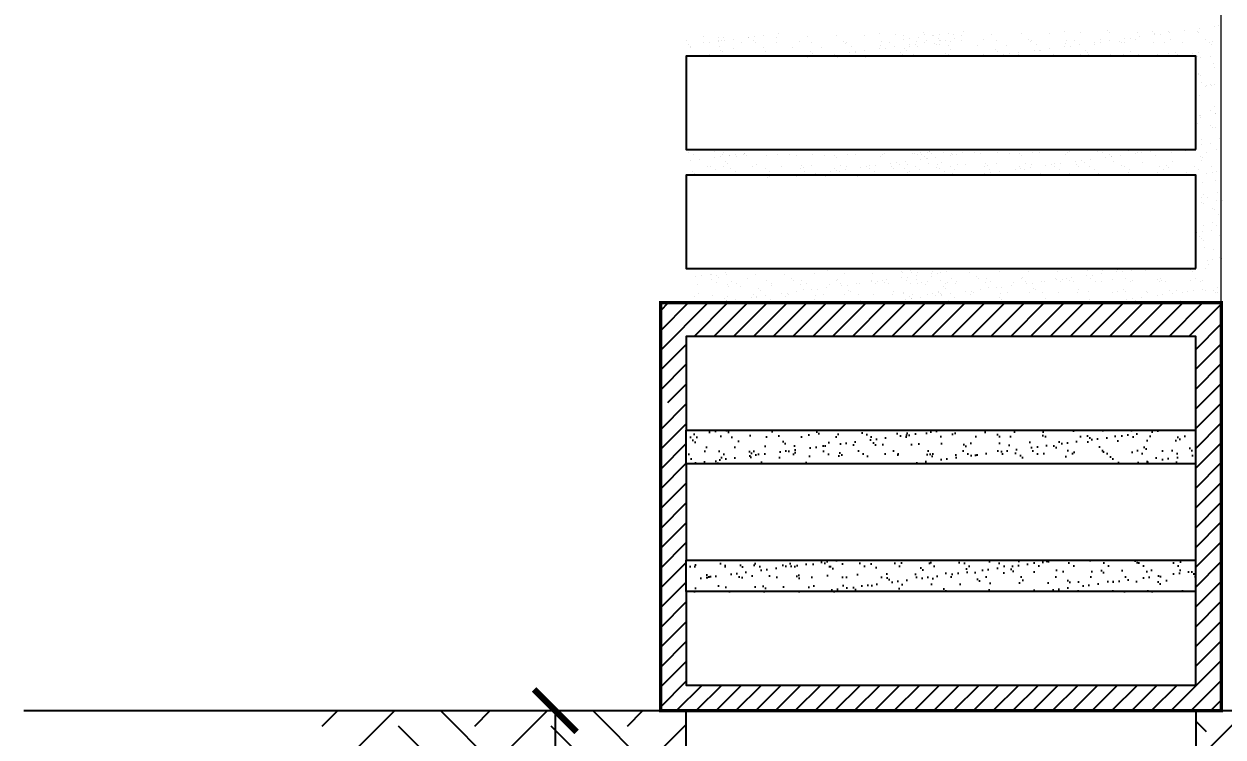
# Model space of a CAD drawing. Header units: millimetres. Extents: x 157 to 449, y 13 to 189.
# Drawn here: x 265.05 to 267.874, y 114.221 to 115.898 of the extents above; entities that cross this region are included whole.
import ezdxf

# ---------------------------------------------------------------- set-up
doc = ezdxf.new("R2010")
doc.units = ezdxf.units.MM
doc.header["$LTSCALE"] = 0.1
doc.header["$MEASUREMENT"] = 0
doc.header["$PDMODE"] = 3
doc.header["$PDSIZE"] = 0.1
doc.linetypes.add('ACAD_ISO02W100', pattern=[15, 12, -3])
doc.layers.get('DEFPOINTS').update_dxf_attribs({"color": 1})
doc.layers.add('00-COTAS', color=1, linetype='Continuous', lineweight=9)
for name, color, linetype in [('CORTE-3', 3, 'Continuous'), ('Cotas', 1, 'Continuous'), ('FUNDACION', 4, 'Continuous'), ('hach', 1, 'Continuous'), ('TRAMAS', 8, 'Continuous')]:
    doc.layers.add(name, color=color, linetype=linetype)
doc.styles.add('ARIAL', font='arial.ttf', dxfattribs={"height": 0.18})
doc.dimstyles.new('100', dxfattribs={"dimtxt": 0.2, "dimasz": 0.1, "dimexe": 0.08, "dimexo": 0, "dimgap": 0.05, "dimtad": 1, "dimzin": 1, "dimtxsty": 'ARIAL', "dimblk": 'ARCHTICK', "dimcen": 2.5, "dimadec": 0, "dimazin": 0, "dimtfac": 1, "dimtix": 1, "dimtmove": 0, "dimatfit": 3, "dimfxl": 0.08, "dimfxlon": 1, "dimarcsym": 0})

# ---------------------------------------------------------------- blocks, each defined once
blk = doc.blocks.new('_ARCHTICK')
at = {"color": 0, "linetype": 'ByBlock', "const_width": 0.15}
blk.add_lwpolyline([(-0.5, -0.5), (0.5, 0.5)], dxfattribs=at)
blk = doc.blocks.new('*D431')
at = {"layer": 'Cotas', "color": 0, "lineweight": -2, "transparency": 16777216}
for p, q in [((266.2218, 114.2825), (266.3818, 114.2825)), ((266.3018, 113.0825), (266.3018, 114.2825)), ((266.2218, 113.0825), (266.3818, 113.0825))]:
    blk.add_line(p, q, dxfattribs=at)
at = {"layer": 'DEFPOINTS', "color": 0, "transparency": 16777216}
for p in [(266.1022, 114.2825), (266.3018, 114.2825), (266.1022, 113.0825)]:
    blk.add_point(p, dxfattribs=at)
at = {"layer": 'Cotas', "color": 0, "lineweight": -2, "transparency": 16777216, "xscale": 0.1, "yscale": 0.1, "zscale": 0.1}
for p, rotation in [((266.3018, 114.2825), 90), ((266.3018, 113.0825), 270)]:
    blk.add_blockref('_ARCHTICK', p, dxfattribs=dict(at, rotation=rotation))
at = {"layer": 'Cotas', "color": 0, "transparency": 16777216, "insert": (266.1436, 113.6825), "char_height": 0.18, "attachment_point": 5, "rotation": 90, "style": 'ARIAL'}
blk.add_mtext('0,30', dxfattribs=at)

msp = doc.modelspace()

# ---------------------------------------------------------------- hatches: boundary and pattern name
h = msp.add_hatch()
h.set_pattern_fill('ANSI31,_O', color=2, scale=0.010378)
h.set_pattern_definition([(45, (-8432.584085, -6303.619903), (-0.02330012399, 0.02330012399), [])])
edge = h.paths.add_edge_path()
edge.add_line((267.4896, 115.2425), (267.6896, 115.2425))
edge.add_line((267.6896, 115.2425), (267.8696, 115.2425))
edge.add_line((267.8696, 115.2425), (267.8696, 114.2825))
edge.add_line((267.8696, 114.2825), (266.5496, 114.2825))
edge.add_line((266.5496, 114.2825), (266.5496, 114.9943))
edge.add_arc((266.5538, 115.0063), 0.0127, 250.4607, 469.5393)
edge.add_line((266.5496, 115.0183), (266.5496, 115.2425))
edge.add_line((266.5496, 115.2425), (267.4896, 115.2425))
h.paths.add_polyline_path([(266.6096, 115.1625), (266.6096, 114.9425), (266.6096, 114.8635), (266.6096, 114.6366), (266.6096, 114.5625), (266.6096, 114.3425), (267.8096, 114.3425), (267.8096, 114.5625), (267.8096, 114.6366), (267.8096, 114.8635), (267.8096, 114.9425), (267.8096, 115.1625)], flags=16)
at = {"layer": 'hach'}
h = msp.add_hatch(dxfattribs=at)
h.set_pattern_fill('AR-SAND,_O', color=256, scale=0.001038)
h.set_pattern_definition([(37.5, (-8432.584085, -6303.619903), (-0.00166057302, 0.0507931576), [0, -0.04006884324, 0, -0.04481383784, 0, -0.04283675676]), (7.5, (-8432.584085, -6303.6199), (0.04665322722, 0.07439482125), [0, -0.02161608649, 0, -0.03611468108, 0, -0.01383956757]), (327.5, (-8432.61651, -6303.619903), (0.08209218113, 0.00014915646), [0, -0.01318054054, 0, -0.04744994595, 0, -0.06194854054]), (317.5, (-8432.61651, -6303.6199), (0.07924477777, 0.0231364487), [0, -0.00659027027, 0, -0.03110607568, 0, -0.03558745946])])
h.paths.add_polyline_path([(267.8096, 114.9425), (267.8096, 114.8635), (266.6096, 114.8635), (266.6096, 114.9425)])
h.paths.add_polyline_path([(267.8096, 114.6366), (267.8096, 114.5625), (266.6096, 114.5625), (266.6096, 114.6366)])
at = {"layer": 'TRAMAS', "linetype": 'ACAD_ISO02W100'}
h = msp.add_hatch(dxfattribs=at)
h.set_pattern_fill('EARTH', color=256, scale=0.04, angle=45)
h.set_pattern_definition([(45, (20.12014, 260.01807), (0, 0.35921024), [0.254, -0.254]), (45, (20.0528, 260.08543), (0, 0.35921024), [0.254, -0.254]), (45, (19.98544, 260.15278), (0, 0.35921024), [0.254, -0.254]), (135, (19.98544, 260.19768), (-0.35921024, 0), [0.254, -0.254]), (135, (20.0528, 260.26503), (-0.35921024, 0), [0.254, -0.254]), (135, (20.12014, 260.33238), (-0.35921024, 0), [0.254, -0.254])])
h.paths.add_polyline_path([(266.458, 114.0353), (266.6284, 114.1417), (266.6283, 114.1536)], flags=16)
h.paths.add_polyline_path([(265.8628, 113.8761), (266.4523, 113.8761), (266.4523, 113.8766), (265.8285, 113.8766)], flags=16)
h.paths.add_polyline_path([(266.7888, 110.5833), (266.7888, 110.9408)], flags=16)
h.paths.add_polyline_path([(266.8455, 113.4489), (266.845, 113.4476), (266.8457, 113.4489)], flags=17)
h.paths.add_polyline_path([(266.7156, 113.0574), (266.6096, 113.0825), (266.6096, 114.2825), (265.68, 114.2825), (265.8671, 114.0859), (265.7897, 114.0989), (265.7897, 113.8704), (266.2523, 113.8704), (266.4297, 108.3357), (266.8423, 109.0349), (266.8424, 108.6853), (266.8382, 109.5249), (266.8382, 109.5435), (266.8196, 109.6852), (266.8173, 109.7502), (266.8638, 109.8106), (266.8591, 109.8919), (266.8591, 109.95), (266.8801, 109.9988), (266.8754, 110.0499), (266.8708, 110.1777), (266.8521, 110.2115), (266.8243, 110.2487), (266.8173, 110.2812), (266.8545, 110.3834), (266.8638, 110.4694), (266.8731, 110.5158), (266.8731, 110.546), (266.8638, 110.5646), (266.8568, 110.6041), (266.887, 110.6784), (266.8847, 110.7063), (266.8498, 110.8225), (266.8399, 110.8666), (266.8477, 110.8945), (266.8311, 110.9572), (266.8269, 111.0362), (266.811, 111.1198), (266.8093, 111.1431), (266.8046, 111.1965), (266.8118, 111.2861), (266.81, 111.3206), (266.8227, 111.3632), (266.8336, 111.405), (266.8399, 111.4413), (266.8454, 111.4503), (266.8753, 111.5057), (266.8772, 111.5247), (266.8744, 111.5411), (266.8654, 111.5683), (266.8654, 111.5919), (266.8609, 111.6559), (266.8645, 111.685), (266.8434, 111.7104), (266.8514, 111.7598), (266.8601, 111.7867), (266.8572, 111.7984), (266.8529, 111.8071), (266.8441, 111.8478), (266.8492, 111.8747), (266.8521, 111.8863), (266.8565, 111.9117), (266.8623, 111.9394), (266.8434, 111.9566), (266.8463, 111.9631), (266.8565, 111.9893), (266.8541, 112.0303), (266.8434, 112.0801), (266.8463, 112.0946), (266.8587, 112.1295), (266.855, 112.1477), (266.8408, 112.1825), (266.8507, 112.2087), (266.8519, 112.2415), (266.8566, 112.2579), (266.8637, 112.2837), (266.866, 112.2954), (266.8742, 112.347), (266.8613, 112.401), (266.8554, 112.442), (266.8437, 112.4631), (266.839, 112.4714), (266.8355, 112.4761), (266.8355, 112.4972), (266.8261, 112.5347), (266.8355, 112.5535), (266.8554, 112.6203), (266.8502, 112.6759), (266.8637, 112.7095), (266.8625, 112.7353), (266.859, 112.7529), (266.8449, 112.7763), (266.832, 112.7892), (266.8343, 112.8373), (266.8356, 112.8892), (266.8375, 112.91), (266.8318, 112.9668), (266.8337, 112.9971), (266.8431, 113.0463), (266.8621, 113.0671), (266.8374, 113.0489), (266.8316, 113.0489), (266.8017, 113.0489), (266.7242, 113.0403)])
h = msp.add_hatch(dxfattribs=at)
h.set_pattern_fill('EARTH', color=256, scale=0.04, angle=45)
h.set_pattern_definition([(45, (-5941.69843, -5978.153), (3e-17, 0.359210245), [0.254, -0.254]), (45, (-5941.76578, -5978.08564), (3e-17, 0.359210245), [0.254, -0.254]), (45, (-5941.83314, -5978.0183), (3e-17, 0.359210245), [0.254, -0.254]), (135, (-5941.83314, -5977.9734), (-0.359210245, 3e-17), [0.254, -0.254]), (135, (-5941.76578, -5977.90604), (-0.359210245, 3e-17), [0.254, -0.254]), (135, (-5941.69843, -5977.83869), (-0.359210245, 3e-17), [0.254, -0.254])])
h.paths.add_polyline_path([(268.0689, 111.3821), (268.0809, 111.3821), (268.0809, 111.8888), (268.0689, 111.8888)], flags=16)
h.paths.add_polyline_path([(267.8096, 114.2825), (267.8096, 113.0825), (267.6878, 113.0825), (267.6713, 113.0825), (267.6608, 113.0825), (267.6555, 113.0825), (267.6524, 113.0825), (267.6419, 113.0825), (267.6511, 113.08), (267.6606, 113.0307), (267.6625, 113.0004), (267.6568, 112.9437), (267.6587, 112.9228), (267.66, 112.871), (267.6623, 112.8229), (267.6447, 112.8053), (267.6423, 112.7982), (267.6353, 112.7865), (267.6318, 112.7689), (267.6306, 112.7431), (267.6423, 112.7138), (267.6423, 112.6915), (267.6388, 112.654), (267.6588, 112.5871), (267.6682, 112.5683), (267.6588, 112.5308), (267.6588, 112.5097), (267.6553, 112.505), (267.6506, 112.4968), (267.6388, 112.4757), (267.633, 112.4346), (267.62, 112.3807), (267.6283, 112.3291), (267.6306, 112.3173), (267.6377, 112.2915), (267.6423, 112.2751), (267.6436, 112.2424), (267.6501, 112.225), (267.6472, 112.201), (267.6392, 112.1813), (267.6356, 112.1632), (267.6517, 112.1177), (267.64, 112.0629), (267.6392, 112.0476), (267.6378, 112.0229), (267.648, 111.9968), (267.6509, 111.9902), (267.632, 111.973), (267.6378, 111.9454), (267.6421, 111.9199), (267.6451, 111.9083), (267.6501, 111.8814), (267.6414, 111.8407), (267.6371, 111.832), (267.6341, 111.8204), (267.6485, 111.7761), (267.6454, 111.7781), (267.6509, 111.7441), (267.6298, 111.7186), (267.6334, 111.6896), (267.6289, 111.6255), (267.6289, 111.6047), (267.6191, 111.5704), (267.6171, 111.5584), (267.6189, 111.5393), (267.6489, 111.484), (267.6543, 111.4749), (267.6607, 111.4386), (267.6716, 111.3969), (267.6843, 111.3542), (267.6825, 111.3197), (267.6897, 111.2301), (267.685, 111.1767), (267.6833, 111.1535), (267.6674, 111.0698), (267.6632, 110.9908), (267.6466, 110.9281), (267.6544, 110.9003), (267.6445, 110.8561), (267.6096, 110.74), (267.6073, 110.7121), (267.6375, 110.6378), (267.6305, 110.5983), (267.6212, 110.5797), (267.6212, 110.5495), (267.6305, 110.503), (267.6398, 110.4171), (267.677, 110.3149), (267.67, 110.2823), (267.6421, 110.2452), (267.6235, 110.2113), (267.6189, 110.0835), (267.6142, 110.0324), (267.6351, 109.9836), (267.6351, 109.9256), (267.6305, 109.8443), (267.677, 109.7839), (267.6747, 109.7188), (267.6561, 109.5771), (267.6561, 109.5585), (267.6519, 108.6685), (267.652, 108.6685), (268.1405, 108.7056), (268.1405, 113.9228), (269.1807, 113.9228), (268.8598, 114.2825)])

# ---------------------------------------------------------------- linework, layer by layer
at = {"color": 1}
for p, q in [((267.8096, 115.6025), (267.8096, 115.7565)), ((266.6096, 114.8635), (266.6096, 114.9425)), ((267.8096, 114.8635), (267.8096, 114.9425)), ((266.6096, 114.5625), (266.6096, 114.6366)), ((267.8096, 114.5625), (267.8096, 114.6366))]:
    msp.add_line(p, q, dxfattribs=at)
for points in [[(267.8096, 115.6025), (267.8096, 115.8225), (266.6096, 115.8225), (266.6096, 115.6025), (267.8096, 115.6025)], [(266.6096, 115.7565), (266.6096, 115.6025), (267.8096, 115.6025)], [(267.8096, 115.3225), (267.8096, 115.5425), (266.6096, 115.5425), (266.6096, 115.3225), (267.8096, 115.3225)], [(267.8096, 114.9425), (267.8096, 115.1625), (266.6096, 115.1625), (266.6096, 114.9425), (267.8096, 114.9425)], [(267.8096, 114.6366), (267.8096, 114.8635), (266.6096, 114.8635), (266.6096, 114.6366), (267.8096, 114.6366)], [(267.8096, 114.3425), (267.8096, 114.5625), (266.6096, 114.5625), (266.6096, 114.3425), (267.8096, 114.3425)]]:
    msp.add_lwpolyline(points, dxfattribs=at)
at = {"color": 2, "const_width": 0.008}
msp.add_lwpolyline([(267.8696, 115.2425), (266.5496, 115.2425), (266.5496, 114.2825), (267.8696, 114.2825)], close=True, dxfattribs=at)
at = {"const_width": 0.008}
msp.add_lwpolyline([(266.5496, 114.6425), (266.5496, 114.2825)], dxfattribs=at)
at = {"layer": '00-COTAS'}
msp.add_line((267.8691, 115.2471), (267.8691, 116.2912), dxfattribs=at)
at = {"layer": 'CORTE-3'}
msp.add_lwpolyline([(266.6096, 114.2825), (267.8096, 114.2825), (267.8096, 113.0825), (266.6096, 113.0825)], close=True, dxfattribs=at)
at = {"layer": 'FUNDACION', "color": 1}
msp.add_line((265.0504, 114.2825), (270.6562, 114.2825), dxfattribs=at)
at = {"layer": 'hach', "linetype": 'Continuous'}
for p, q in [((267.8633, 115.8938), (267.8633, 115.8938)), ((267.8683, 115.893), (267.8683, 115.893)), ((266.6505, 115.8685), (266.6505, 115.8685)), ((266.6865, 115.8665), (266.6865, 115.8665)), ((266.6982, 115.8654), (266.6982, 115.8654)), ((266.7555, 115.8674), (266.7555, 115.8674)), ((266.7564, 115.8675), (266.7564, 115.8675)), ((266.7702, 115.8693), (266.7702, 115.8693)), ((266.7916, 115.8722), (266.7916, 115.8722)), ((266.8229, 115.867), (266.8229, 115.867)), ((266.8274, 115.8769), (266.8274, 115.8769)), ((266.8941, 115.8696), (266.8941, 115.8696)), ((266.9631, 115.8705), (266.9631, 115.8705)), ((267.0306, 115.8702), (267.0306, 115.8702)), ((267.0651, 115.8753), (267.0651, 115.8753)), ((267.1018, 115.8727), (267.1018, 115.8727)), ((267.1217, 115.8711), (267.1217, 115.8711)), ((267.1344, 115.8646), (267.1344, 115.8646)), ((267.1558, 115.8674), (267.1558, 115.8674)), ((267.1673, 115.8774), (267.1673, 115.8774)), ((267.1708, 115.8736), (267.1708, 115.8736)), ((267.1907, 115.872), (267.1907, 115.872)), ((267.1916, 115.8722), (267.1916, 115.8722)), ((267.2037, 115.8645), (267.2037, 115.8645)), ((267.2053, 115.874), (267.2053, 115.874)), ((267.2268, 115.8768), (267.2268, 115.8768)), ((267.2382, 115.8733), (267.2382, 115.8733)), ((267.2581, 115.8717), (267.2581, 115.8717)), ((267.2626, 115.8815), (267.2626, 115.8815)), ((267.3293, 115.8742), (267.3293, 115.8742)), ((267.3983, 115.8751), (267.3983, 115.8751)), ((267.4657, 115.8748), (267.4657, 115.8748)), ((267.5003, 115.8799), (267.5003, 115.8799)), ((267.5369, 115.8774), (267.5369, 115.8774)), ((267.6025, 115.8821), (267.6025, 115.8821)), ((267.6059, 115.8782), (267.6059, 115.8782)), ((267.6554, 115.865), (267.6554, 115.865)), ((267.6734, 115.8779), (267.6734, 115.8779)), ((267.6768, 115.8678), (267.6768, 115.8678)), ((267.7079, 115.8812), (267.7079, 115.8812)), ((267.7126, 115.8725), (267.7126, 115.8725)), ((267.7128, 115.8767), (267.7128, 115.8767)), ((267.7263, 115.8743), (267.7263, 115.8743)), ((267.7446, 115.8805), (267.7446, 115.8805)), ((267.7478, 115.8771), (267.7478, 115.8771)), ((267.7836, 115.8818), (267.7836, 115.8818)), ((267.8136, 115.8814), (267.8136, 115.8814)), ((267.815, 115.8788), (267.815, 115.8788)), ((267.8187, 115.8865), (267.8187, 115.8865)), ((267.8545, 115.8912), (267.8545, 115.8912)), ((266.6114, 115.8596), (266.6114, 115.8596)), ((266.6139, 115.8488), (266.6139, 115.8488)), ((266.6187, 115.8442), (266.6187, 115.8442)), ((266.6189, 115.8423), (266.6189, 115.8423)), ((266.6497, 115.8535), (266.6497, 115.8535)), ((266.6634, 115.8553), (266.6634, 115.8553)), ((266.6848, 115.8581), (266.6848, 115.8581)), ((266.6855, 115.8582), (266.6855, 115.8582)), ((266.6877, 115.845), (266.6877, 115.845)), ((266.6893, 115.8367), (266.6893, 115.8367)), ((266.6935, 115.8597), (266.6935, 115.8597)), ((266.6992, 115.86), (266.6992, 115.86)), ((266.72, 115.8401), (266.72, 115.8401)), ((266.7206, 115.8628), (266.7206, 115.8628)), ((266.7405, 115.8553), (266.7405, 115.8553)), ((266.7685, 115.8599), (266.7685, 115.8599)), ((266.7734, 115.8554), (266.7734, 115.8554)), ((266.7912, 115.8426), (266.7912, 115.8426)), ((266.8226, 115.8554), (266.8226, 115.8554)), ((266.8602, 115.8435), (266.8602, 115.8435)), ((266.8755, 115.8575), (266.8755, 115.8575)), ((266.9046, 115.8556), (266.9046, 115.8556)), ((266.9276, 115.8432), (266.9276, 115.8432)), ((266.981, 115.8566), (266.981, 115.8566)), ((266.9859, 115.8522), (266.9859, 115.8522)), ((266.9867, 115.8557), (266.9867, 115.8557)), ((266.9988, 115.8458), (266.9988, 115.8458)), ((267.0288, 115.8351), (267.0288, 115.8351)), ((267.0646, 115.8398), (267.0646, 115.8398)), ((267.0678, 115.8467), (267.0678, 115.8467)), ((267.0688, 115.8559), (267.0688, 115.8559)), ((267.0783, 115.8416), (267.0783, 115.8416)), ((267.0881, 115.8543), (267.0881, 115.8543)), ((267.0997, 115.8445), (267.0997, 115.8445)), ((267.1206, 115.8628), (267.1206, 115.8628)), ((267.1244, 115.8414), (267.1244, 115.8414)), ((267.1293, 115.8369), (267.1293, 115.8369)), ((267.1352, 115.8463), (267.1352, 115.8463)), ((267.1355, 115.8492), (267.1355, 115.8492)), ((267.1493, 115.851), (267.1493, 115.851)), ((267.1509, 115.856), (267.1509, 115.856)), ((267.1551, 115.8447), (267.1551, 115.8447)), ((267.1707, 115.8538), (267.1707, 115.8538)), ((267.1756, 115.8599), (267.1756, 115.8599)), ((267.1936, 115.8534), (267.1936, 115.8534)), ((267.1984, 115.8489), (267.1984, 115.8489)), ((267.2064, 115.8489), (267.2064, 115.8489)), ((267.2065, 115.8585), (267.2065, 115.8585)), ((267.2085, 115.8601), (267.2085, 115.8601)), ((267.2202, 115.8603), (267.2202, 115.8603)), ((267.2263, 115.8473), (267.2263, 115.8473)), ((267.2315, 115.839), (267.2315, 115.839)), ((267.233, 115.8562), (267.233, 115.8562)), ((267.2417, 115.8631), (267.2417, 115.8631)), ((267.2577, 115.86), (267.2577, 115.86)), ((267.2953, 115.8482), (267.2953, 115.8482)), ((267.3107, 115.8622), (267.3107, 115.8622)), ((267.3369, 115.8381), (267.3369, 115.8381)), ((267.3398, 115.8602), (267.3398, 115.8602)), ((267.3627, 115.8478), (267.3627, 115.8478)), ((267.4162, 115.8613), (267.4162, 115.8613)), ((267.421, 115.8568), (267.421, 115.8568)), ((267.4219, 115.8603), (267.4219, 115.8603)), ((267.4288, 115.8351), (267.4288, 115.8351)), ((267.4339, 115.8504), (267.4339, 115.8504)), ((267.4425, 115.8369), (267.4425, 115.8369)), ((267.444, 115.8358), (267.444, 115.8358)), ((267.4639, 115.8398), (267.4639, 115.8398)), ((267.4997, 115.8445), (267.4997, 115.8445)), ((267.5029, 115.8513), (267.5029, 115.8513)), ((267.504, 115.8605), (267.504, 115.8605)), ((267.5135, 115.8463), (267.5135, 115.8463)), ((267.5232, 115.8589), (267.5232, 115.8589)), ((267.5349, 115.8491), (267.5349, 115.8491)), ((267.5704, 115.851), (267.5704, 115.851)), ((267.5707, 115.8538), (267.5707, 115.8538)), ((267.5844, 115.8556), (267.5844, 115.8556)), ((267.5861, 115.8606), (267.5861, 115.8606)), ((267.6058, 115.8584), (267.6058, 115.8584)), ((267.6287, 115.858), (267.6287, 115.858)), ((267.6336, 115.8536), (267.6336, 115.8536)), ((267.6416, 115.8535), (267.6416, 115.8535)), ((267.6417, 115.8631), (267.6417, 115.8631)), ((267.6682, 115.8608), (267.6682, 115.8608)), ((267.7106, 115.8544), (267.7106, 115.8544)), ((267.7357, 115.8557), (267.7357, 115.8557)), ((267.7503, 115.8609), (267.7503, 115.8609)), ((267.778, 115.8541), (267.778, 115.8541)), ((267.8324, 115.8611), (267.8324, 115.8611)), ((267.8412, 115.8548), (267.8412, 115.8548)), ((267.8461, 115.8503), (267.8461, 115.8503)), ((267.8492, 115.8566), (267.8492, 115.8566)), ((266.6637, 115.8263), (266.6637, 115.8263)), ((266.6941, 115.8323), (266.6941, 115.8323)), ((266.7106, 115.8218), (266.7106, 115.8218)), ((266.7927, 115.822), (266.7927, 115.822)), ((266.7963, 115.8344), (266.7963, 115.8344)), ((266.8748, 115.8221), (266.8748, 115.8221)), ((266.8958, 115.8188), (266.8958, 115.8188)), ((266.9018, 115.8335), (266.9018, 115.8335)), ((266.9066, 115.829), (266.9066, 115.829)), ((266.9227, 115.8212), (266.9227, 115.8212)), ((266.9364, 115.823), (266.9364, 115.823)), ((266.9569, 115.8223), (266.9569, 115.8223)), ((266.9578, 115.8258), (266.9578, 115.8258)), ((266.9648, 115.8197), (266.9648, 115.8197)), ((266.9936, 115.8305), (266.9936, 115.8305)), ((267.0073, 115.8323), (267.0073, 115.8323)), ((267.0088, 115.8312), (267.0088, 115.8312)), ((267.0322, 115.8194), (267.0322, 115.8194)), ((267.039, 115.8224), (267.039, 115.8224)), ((267.1034, 115.8219), (267.1034, 115.8219)), ((267.1143, 115.8303), (267.1143, 115.8303)), ((267.1192, 115.8258), (267.1192, 115.8258)), ((267.1211, 115.8226), (267.1211, 115.8226)), ((267.1458, 115.8265), (267.1458, 115.8265)), ((267.1724, 115.8228), (267.1724, 115.8228)), ((267.2032, 115.8227), (267.2032, 115.8227)), ((267.2213, 115.8279), (267.2213, 115.8279)), ((267.2279, 115.8266), (267.2279, 115.8266)), ((267.2399, 115.8225), (267.2399, 115.8225)), ((267.31, 115.8268), (267.31, 115.8268)), ((267.331, 115.8234), (267.331, 115.8234)), ((267.3418, 115.8337), (267.3418, 115.8337)), ((267.3578, 115.8258), (267.3578, 115.8258)), ((267.3715, 115.8276), (267.3715, 115.8276)), ((267.392, 115.8269), (267.392, 115.8269)), ((267.393, 115.8304), (267.393, 115.8304)), ((267.4, 115.8243), (267.4, 115.8243)), ((267.4674, 115.824), (267.4674, 115.824)), ((267.4741, 115.8271), (267.4741, 115.8271)), ((267.5386, 115.8266), (267.5386, 115.8266)), ((267.5495, 115.8349), (267.5495, 115.8349)), ((267.5543, 115.8304), (267.5543, 115.8304)), ((267.5562, 115.8272), (267.5562, 115.8272)), ((267.6076, 115.8274), (267.6076, 115.8274)), ((267.6383, 115.8274), (267.6383, 115.8274)), ((267.6565, 115.8326), (267.6565, 115.8326)), ((267.675, 115.8271), (267.675, 115.8271)), ((267.7204, 115.8275), (267.7204, 115.8275)), ((267.7462, 115.8297), (267.7462, 115.8297)), ((267.762, 115.8317), (267.762, 115.8317)), ((267.7668, 115.8272), (267.7668, 115.8272)), ((267.8025, 115.8277), (267.8025, 115.8277)), ((267.8136, 115.8206), (267.8136, 115.8206)), ((267.8152, 115.8306), (267.8152, 115.8306)), ((267.8216, 115.8186), (267.8216, 115.8186)), ((267.843, 115.8214), (267.843, 115.8214)), ((267.869, 115.8293), (267.869, 115.8293)), ((267.816, 115.7821), (267.816, 115.7821)), ((267.8169, 115.7798), (267.8169, 115.7798)), ((267.8509, 115.8058), (267.8509, 115.8058)), ((267.8536, 115.7951), (267.8536, 115.7951)), ((267.8209, 115.7777), (267.8209, 115.7777)), ((267.8238, 115.7616), (267.8238, 115.7616)), ((267.8322, 115.7517), (267.8322, 115.7517)), ((267.8349, 115.7546), (267.8349, 115.7546)), ((267.8438, 115.7567), (267.8438, 115.7567)), ((267.8459, 115.7535), (267.8459, 115.7535)), ((267.8525, 115.7551), (267.8525, 115.7551)), ((267.8673, 115.7564), (267.8673, 115.7564)), ((267.8185, 115.729), (267.8185, 115.729)), ((267.8451, 115.6956), (267.8451, 115.6956)), ((267.8542, 115.7043), (267.8542, 115.7043)), ((267.8186, 115.684), (267.8186, 115.684)), ((267.8202, 115.6782), (267.8202, 115.6782)), ((267.8207, 115.682), (267.8207, 115.682)), ((267.8562, 115.6886), (267.8562, 115.6886)), ((267.8565, 115.6867), (267.8565, 115.6867)), ((267.8141, 115.6629), (267.8141, 115.6629)), ((267.8448, 115.66), (267.8448, 115.66)), ((267.8497, 115.6555), (267.8497, 115.6555)), ((267.8559, 115.6535), (267.8559, 115.6535)), ((267.8098, 115.6123), (267.8098, 115.6123)), ((267.8219, 115.6274), (267.8219, 115.6274)), ((267.8236, 115.6141), (267.8236, 115.6141)), ((267.845, 115.6169), (267.845, 115.6169)), ((267.8664, 115.6296), (267.8664, 115.6296)), ((266.6145, 115.5954), (266.6145, 115.5954)), ((266.627, 115.5902), (266.627, 115.5902)), ((266.6759, 115.5839), (266.6759, 115.5839)), ((266.6766, 115.598), (266.6766, 115.598)), ((266.6897, 115.5857), (266.6897, 115.5857)), ((266.696, 115.5911), (266.696, 115.5911)), ((266.6966, 115.5956), (266.6966, 115.5956)), ((266.7111, 115.5885), (266.7111, 115.5885)), ((266.7118, 115.5886), (266.7118, 115.5886)), ((266.7255, 115.5904), (266.7255, 115.5904)), ((266.7283, 115.5861), (266.7283, 115.5861)), ((266.7435, 115.5911), (266.7435, 115.5911)), ((266.7469, 115.5933), (266.7469, 115.5933)), ((266.7469, 115.5924), (266.7469, 115.5924)), ((266.7518, 115.588), (266.7518, 115.588)), ((266.7995, 115.5887), (266.7995, 115.5887)), ((266.8256, 115.5912), (266.8256, 115.5912)), ((266.8539, 115.5901), (266.8539, 115.5901)), ((266.8685, 115.5896), (266.8685, 115.5896)), ((266.9077, 115.5914), (266.9077, 115.5914)), ((266.9359, 115.5892), (266.9359, 115.5892)), ((266.9594, 115.5892), (266.9594, 115.5892)), ((266.9643, 115.5847), (266.9643, 115.5847)), ((266.9898, 115.5915), (266.9898, 115.5915)), ((267.0071, 115.5918), (267.0071, 115.5918)), ((267.0665, 115.5869), (267.0665, 115.5869)), ((267.0719, 115.5917), (267.0719, 115.5917)), ((267.0761, 115.5927), (267.0761, 115.5927)), ((267.1435, 115.5924), (267.1435, 115.5924)), ((267.1469, 115.5933), (267.1469, 115.5933)), ((267.154, 115.5918), (267.154, 115.5918)), ((267.1606, 115.5951), (267.1606, 115.5951)), ((267.1634, 115.5907), (267.1634, 115.5907)), ((267.1719, 115.586), (267.1719, 115.586)), ((267.1755, 115.5814), (267.1755, 115.5814)), ((267.1768, 115.5815), (267.1768, 115.5815)), ((267.1787, 115.5957), (267.1787, 115.5957)), ((267.1821, 115.5979), (267.1821, 115.5979)), ((267.1821, 115.5971), (267.1821, 115.5971)), ((267.1869, 115.5926), (267.1869, 115.5926)), ((267.197, 115.5843), (267.197, 115.5843)), ((267.2147, 115.5949), (267.2147, 115.5949)), ((267.2328, 115.589), (267.2328, 115.589)), ((267.2346, 115.5933), (267.2346, 115.5933)), ((267.2361, 115.592), (267.2361, 115.592)), ((267.2465, 115.5908), (267.2465, 115.5908)), ((267.2608, 115.5959), (267.2608, 115.5959)), ((267.2891, 115.5947), (267.2891, 115.5947)), ((267.3036, 115.5942), (267.3036, 115.5942)), ((267.3429, 115.596), (267.3429, 115.596)), ((267.371, 115.5939), (267.371, 115.5939)), ((267.3946, 115.5938), (267.3946, 115.5938)), ((267.3994, 115.5894), (267.3994, 115.5894)), ((267.425, 115.5962), (267.425, 115.5962)), ((267.4422, 115.5964), (267.4422, 115.5964)), ((267.5016, 115.5915), (267.5016, 115.5915)), ((267.5071, 115.5963), (267.5071, 115.5963)), ((267.5112, 115.5973), (267.5112, 115.5973)), ((267.5787, 115.597), (267.5787, 115.597)), ((267.5891, 115.5964), (267.5891, 115.5964)), ((267.597, 115.5843), (267.597, 115.5843)), ((267.6071, 115.5906), (267.6071, 115.5906)), ((267.6107, 115.5861), (267.6107, 115.5861)), ((267.612, 115.5861), (267.612, 115.5861)), ((267.6321, 115.5889), (267.6321, 115.5889)), ((267.6499, 115.5996), (267.6499, 115.5996)), ((267.6679, 115.5936), (267.6679, 115.5936)), ((267.6712, 115.5966), (267.6712, 115.5966)), ((267.6816, 115.5954), (267.6816, 115.5954)), ((267.7031, 115.5982), (267.7031, 115.5982)), ((267.7141, 115.5882), (267.7141, 115.5882)), ((267.7189, 115.6004), (267.7189, 115.6004)), ((267.7533, 115.5967), (267.7533, 115.5967)), ((267.7863, 115.6001), (267.7863, 115.6001)), ((267.8196, 115.5873), (267.8196, 115.5873)), ((267.8245, 115.5829), (267.8245, 115.5829)), ((267.8354, 115.5969), (267.8354, 115.5969)), ((267.8575, 115.6027), (267.8575, 115.6027)), ((266.6187, 115.5764), (266.6187, 115.5764)), ((266.6401, 115.5792), (266.6401, 115.5792)), ((266.6604, 115.5638), (266.6604, 115.5638)), ((266.6667, 115.5621), (266.6667, 115.5621)), ((266.6779, 115.555), (266.6779, 115.555)), ((266.6965, 115.5617), (266.6965, 115.5617)), ((266.7028, 115.5739), (266.7028, 115.5739)), ((266.7077, 115.5695), (266.7077, 115.5695)), ((266.7137, 115.5576), (266.7137, 115.5576)), ((266.7655, 115.5626), (266.7655, 115.5626)), ((266.7747, 115.567), (266.7747, 115.567)), ((266.7958, 115.5578), (266.7958, 115.5578)), ((266.8329, 115.5623), (266.8329, 115.5623)), ((266.8779, 115.5579), (266.8779, 115.5579)), ((266.8802, 115.5661), (266.8802, 115.5661)), ((266.885, 115.5616), (266.885, 115.5616)), ((266.9041, 115.5648), (266.9041, 115.5648)), ((266.96, 115.5581), (266.96, 115.5581)), ((266.9627, 115.5534), (266.9627, 115.5534)), ((266.9731, 115.5657), (266.9731, 115.5657)), ((266.9841, 115.5562), (266.9841, 115.5562)), ((266.9872, 115.5637), (266.9872, 115.5637)), ((267.0199, 115.5609), (267.0199, 115.5609)), ((267.0336, 115.5627), (267.0336, 115.5627)), ((267.0405, 115.5654), (267.0405, 115.5654)), ((267.0421, 115.5582), (267.0421, 115.5582)), ((267.055, 115.5656), (267.055, 115.5656)), ((267.0908, 115.5703), (267.0908, 115.5703)), ((267.0927, 115.5628), (267.0927, 115.5628)), ((267.0976, 115.5584), (267.0976, 115.5584)), ((267.1046, 115.5721), (267.1046, 115.5721)), ((267.1117, 115.568), (267.1117, 115.568)), ((267.1241, 115.5584), (267.1241, 115.5584)), ((267.126, 115.5749), (267.126, 115.5749)), ((267.1316, 115.5664), (267.1316, 115.5664)), ((267.1488, 115.5623), (267.1488, 115.5623)), ((267.16, 115.5552), (267.16, 115.5552)), ((267.1618, 115.5796), (267.1618, 115.5796)), ((267.1807, 115.5688), (267.1807, 115.5688)), ((267.1997, 115.5605), (267.1997, 115.5605)), ((267.2006, 115.5672), (267.2006, 115.5672)), ((267.2062, 115.5585), (267.2062, 115.5585)), ((267.2098, 115.5716), (267.2098, 115.5716)), ((267.2309, 115.5624), (267.2309, 115.5624)), ((267.242, 115.5553), (267.242, 115.5553)), ((267.2482, 115.5685), (267.2482, 115.5685)), ((267.2681, 115.5669), (267.2681, 115.5669)), ((267.313, 115.5626), (267.313, 115.5626)), ((267.3153, 115.5707), (267.3153, 115.5707)), ((267.3202, 115.5662), (267.3202, 115.5662)), ((267.3241, 115.5555), (267.3241, 115.5555)), ((267.3393, 115.5695), (267.3393, 115.5695)), ((267.3841, 115.5562), (267.3841, 115.5562)), ((267.3951, 115.5627), (267.3951, 115.5627)), ((267.3978, 115.558), (267.3978, 115.558)), ((267.4062, 115.5556), (267.4062, 115.5556)), ((267.4083, 115.5704), (267.4083, 115.5704)), ((267.4192, 115.5609), (267.4192, 115.5609)), ((267.4224, 115.5683), (267.4224, 115.5683)), ((267.455, 115.5656), (267.455, 115.5656)), ((267.4688, 115.5674), (267.4688, 115.5674)), ((267.4757, 115.57), (267.4757, 115.57)), ((267.4772, 115.5629), (267.4772, 115.5629)), ((267.4883, 115.5558), (267.4883, 115.5558)), ((267.4902, 115.5702), (267.4902, 115.5702)), ((267.526, 115.5749), (267.526, 115.5749)), ((267.5278, 115.5674), (267.5278, 115.5674)), ((267.5327, 115.563), (267.5327, 115.563)), ((267.5397, 115.5767), (267.5397, 115.5767)), ((267.5469, 115.5726), (267.5469, 115.5726)), ((267.5593, 115.563), (267.5593, 115.563)), ((267.5612, 115.5795), (267.5612, 115.5795)), ((267.5704, 115.5559), (267.5704, 115.5559)), ((267.6159, 115.5735), (267.6159, 115.5735)), ((267.6349, 115.5651), (267.6349, 115.5651)), ((267.6414, 115.5632), (267.6414, 115.5632)), ((267.6525, 115.5561), (267.6525, 115.5561)), ((267.6833, 115.5732), (267.6833, 115.5732)), ((267.7235, 115.5633), (267.7235, 115.5633)), ((267.7346, 115.5562), (267.7346, 115.5562)), ((267.7404, 115.5642), (267.7404, 115.5642)), ((267.7452, 115.5598), (267.7452, 115.5598)), ((267.7545, 115.5757), (267.7545, 115.5757)), ((267.8056, 115.5635), (267.8056, 115.5635)), ((267.8167, 115.5564), (267.8167, 115.5564)), ((267.8235, 115.5766), (267.8235, 115.5766)), ((267.8474, 115.5619), (267.8474, 115.5619)), ((266.6236, 115.5508), (266.6236, 115.5508)), ((266.6284, 115.5463), (266.6284, 115.5463)), ((266.6954, 115.5438), (266.6954, 115.5438)), ((266.7248, 115.5506), (266.7248, 115.5506)), ((266.8009, 115.5429), (266.8009, 115.5429)), ((266.8011, 115.5379), (266.8011, 115.5379)), ((266.8058, 115.5385), (266.8058, 115.5385)), ((266.8069, 115.5507), (266.8069, 115.5507)), ((266.8701, 115.5388), (266.8701, 115.5388)), ((266.878, 115.5423), (266.878, 115.5423)), ((266.889, 115.5509), (266.889, 115.5509)), ((266.8917, 115.5441), (266.8917, 115.5441)), ((266.908, 115.5406), (266.908, 115.5406)), ((266.9131, 115.5469), (266.9131, 115.5469)), ((266.9376, 115.5384), (266.9376, 115.5384)), ((266.9489, 115.5516), (266.9489, 115.5516)), ((266.9711, 115.551), (266.9711, 115.551)), ((267.0087, 115.541), (267.0087, 115.541)), ((267.0135, 115.5397), (267.0135, 115.5397)), ((267.0532, 115.5512), (267.0532, 115.5512)), ((267.0778, 115.5419), (267.0778, 115.5419)), ((267.1306, 115.5485), (267.1306, 115.5485)), ((267.1353, 115.5513), (267.1353, 115.5513)), ((267.1452, 115.5416), (267.1452, 115.5416)), ((267.2164, 115.5441), (267.2164, 115.5441)), ((267.2174, 115.5515), (267.2174, 115.5515)), ((267.2361, 115.5475), (267.2361, 115.5475)), ((267.2363, 115.5425), (267.2363, 115.5425)), ((267.2409, 115.5431), (267.2409, 115.5431)), ((267.3053, 115.5434), (267.3053, 115.5434)), ((267.3131, 115.5469), (267.3131, 115.5469)), ((267.3268, 115.5487), (267.3268, 115.5487)), ((267.3431, 115.5452), (267.3431, 115.5452)), ((267.3483, 115.5515), (267.3483, 115.5515)), ((267.3727, 115.5431), (267.3727, 115.5431)), ((267.4439, 115.5456), (267.4439, 115.5456)), ((267.4486, 115.5443), (267.4486, 115.5443)), ((267.5129, 115.5465), (267.5129, 115.5465)), ((267.5803, 115.5462), (267.5803, 115.5462)), ((267.6515, 115.5488), (267.6515, 115.5488)), ((267.7205, 115.5496), (267.7205, 115.5496)), ((267.788, 115.5493), (267.788, 115.5493)), ((267.7983, 115.5425), (267.7983, 115.5425)), ((267.8252, 115.5258), (267.8252, 115.5258)), ((267.8341, 115.5472), (267.8341, 115.5472)), ((267.8479, 115.549), (267.8479, 115.549)), ((267.8567, 115.5309), (267.8567, 115.5309)), ((267.8592, 115.5519), (267.8592, 115.5519)), ((267.8693, 115.5519), (267.8693, 115.5519)), ((267.8269, 115.4975), (267.8269, 115.4975)), ((267.8608, 115.5011), (267.8608, 115.5011)), ((267.8222, 115.4892), (267.8222, 115.4892)), ((267.8226, 115.4775), (267.8226, 115.4775)), ((267.8268, 115.475), (267.8268, 115.475)), ((267.838, 115.4904), (267.838, 115.4904)), ((267.8584, 115.4822), (267.8584, 115.4822)), ((267.8722, 115.484), (267.8722, 115.484)), ((267.8484, 115.4652), (267.8484, 115.4652)), ((267.8533, 115.4607), (267.8533, 115.4607)), ((267.8625, 115.4503), (267.8625, 115.4503)), ((267.8285, 115.4242), (267.8285, 115.4242)), ((267.8469, 115.4124), (267.8469, 115.4124)), ((267.8482, 115.4314), (267.8482, 115.4314)), ((267.8593, 115.4244), (267.8593, 115.4244)), ((267.8118, 115.4078), (267.8118, 115.4078)), ((267.8172, 115.3987), (267.8172, 115.3987)), ((267.8232, 115.3925), (267.8232, 115.3925)), ((267.8255, 115.4096), (267.8255, 115.4096)), ((267.8281, 115.3881), (267.8281, 115.3881)), ((267.8642, 115.3995), (267.8642, 115.3995)), ((267.8302, 115.3734), (267.8302, 115.3734)), ((267.851, 115.3671), (267.851, 115.3671)), ((267.8694, 115.3654), (267.8694, 115.3654)), ((267.8361, 115.3427), (267.8361, 115.3427)), ((267.8385, 115.3327), (267.8385, 115.3327)), ((267.8498, 115.3445), (267.8498, 115.3445)), ((267.8658, 115.3487), (267.8658, 115.3487)), ((267.8712, 115.3474), (267.8712, 115.3474)), ((266.6313, 115.305), (266.6313, 115.305)), ((266.645, 115.3068), (266.645, 115.3068)), ((266.6664, 115.3096), (266.6664, 115.3096)), ((266.6687, 115.3098), (266.6687, 115.3098)), ((266.6812, 115.3065), (266.6812, 115.3065)), ((266.6861, 115.302), (266.6861, 115.302)), ((266.7022, 115.3144), (266.7022, 115.3144)), ((266.7022, 115.3144), (266.7022, 115.3144)), ((266.7048, 115.3078), (266.7048, 115.3078)), ((266.7531, 115.2995), (266.7531, 115.2995)), ((266.7738, 115.3086), (266.7738, 115.3086)), ((266.8412, 115.3083), (266.8412, 115.3083)), ((266.8586, 115.2986), (266.8586, 115.2986)), ((266.9124, 115.3109), (266.9124, 115.3109)), ((266.9427, 115.3173), (266.9427, 115.3173)), ((266.9814, 115.3118), (266.9814, 115.3118)), ((267.0488, 115.3114), (267.0488, 115.3114)), ((267.1159, 115.3162), (267.1159, 115.3162)), ((267.1171, 115.3007), (267.1171, 115.3007)), ((267.12, 115.314), (267.12, 115.314)), ((267.1308, 115.3025), (267.1308, 115.3025)), ((267.1374, 115.319), (267.1374, 115.319)), ((267.1399, 115.3124), (267.1399, 115.3124)), ((267.1523, 115.3054), (267.1523, 115.3054)), ((267.1552, 115.3141), (267.1552, 115.3141)), ((267.1881, 115.3101), (267.1881, 115.3101)), ((267.1882, 115.3041), (267.1882, 115.3041)), ((267.189, 115.3149), (267.189, 115.3149)), ((267.2018, 115.3119), (267.2018, 115.3119)), ((267.2089, 115.3133), (267.2089, 115.3133)), ((267.2232, 115.3147), (267.2232, 115.3147)), ((267.2764, 115.3129), (267.2764, 115.3129)), ((267.2937, 115.3032), (267.2937, 115.3032)), ((267.2986, 115.2988), (267.2986, 115.2988)), ((267.3476, 115.3155), (267.3476, 115.3155)), ((267.3778, 115.3219), (267.3778, 115.3219)), ((267.3982, 115.2985), (267.3982, 115.2985)), ((267.4008, 115.3009), (267.4008, 115.3009)), ((267.4166, 115.3164), (267.4166, 115.3164)), ((267.4803, 115.2987), (267.4803, 115.2987)), ((267.484, 115.3161), (267.484, 115.3161)), ((267.5062, 115.3), (267.5062, 115.3)), ((267.5165, 115.3006), (267.5165, 115.3006)), ((267.5523, 115.3054), (267.5523, 115.3054)), ((267.5552, 115.3186), (267.5552, 115.3186)), ((267.5624, 115.2988), (267.5624, 115.2988)), ((267.566, 115.3072), (267.566, 115.3072)), ((267.5874, 115.31), (267.5874, 115.31)), ((267.5903, 115.3187), (267.5903, 115.3187)), ((267.6232, 115.3147), (267.6232, 115.3147)), ((267.6242, 115.3195), (267.6242, 115.3195)), ((267.6369, 115.3165), (267.6369, 115.3165)), ((267.6445, 115.299), (267.6445, 115.299)), ((267.6584, 115.3193), (267.6584, 115.3193)), ((267.6916, 115.3192), (267.6916, 115.3192)), ((267.6925, 115.3208), (267.6925, 115.3208)), ((267.7266, 115.2991), (267.7266, 115.2991)), ((267.7628, 115.3218), (267.7628, 115.3218)), ((267.798, 115.3199), (267.798, 115.3199)), ((267.8029, 115.3154), (267.8029, 115.3154)), ((267.8086, 115.2993), (267.8086, 115.2993)), ((267.8318, 115.3226), (267.8318, 115.3226)), ((266.6369, 115.2854), (266.6369, 115.2854)), ((266.6698, 115.2979), (266.6698, 115.2979)), ((266.6809, 115.2908), (266.6809, 115.2908)), ((266.7059, 115.2863), (266.7059, 115.2863)), ((266.709, 115.281), (266.709, 115.281)), ((266.7168, 115.2934), (266.7168, 115.2934)), ((266.7279, 115.2864), (266.7279, 115.2864)), ((266.7382, 115.2814), (266.7382, 115.2814)), ((266.7793, 115.2755), (266.7793, 115.2755)), ((266.7842, 115.271), (266.7842, 115.271)), ((266.7988, 115.2936), (266.7988, 115.2936)), ((266.8094, 115.2839), (266.8094, 115.2839)), ((266.81, 115.2865), (266.81, 115.2865)), ((266.8634, 115.2942), (266.8634, 115.2942)), ((266.8784, 115.2848), (266.8784, 115.2848)), ((266.8809, 115.2937), (266.8809, 115.2937)), ((266.8864, 115.2731), (266.8864, 115.2731)), ((266.8921, 115.2867), (266.8921, 115.2867)), ((266.9042, 115.2727), (266.9042, 115.2727)), ((266.918, 115.2745), (266.918, 115.2745)), ((266.9394, 115.2773), (266.9394, 115.2773)), ((266.9459, 115.2845), (266.9459, 115.2845)), ((266.963, 115.2939), (266.963, 115.2939)), ((266.9656, 115.2963), (266.9656, 115.2963)), ((266.9741, 115.2868), (266.9741, 115.2868)), ((266.9752, 115.282), (266.9752, 115.282)), ((266.9889, 115.2839), (266.9889, 115.2839)), ((266.9918, 115.2722), (266.9918, 115.2722)), ((267.0103, 115.2867), (267.0103, 115.2867)), ((267.0171, 115.287), (267.0171, 115.287)), ((267.0451, 115.294), (267.0451, 115.294)), ((267.0462, 115.2914), (267.0462, 115.2914)), ((267.0562, 115.287), (267.0562, 115.287)), ((267.0599, 115.2932), (267.0599, 115.2932)), ((267.0711, 115.2954), (267.0711, 115.2954)), ((267.0759, 115.2909), (267.0759, 115.2909)), ((267.0813, 115.296), (267.0813, 115.296)), ((267.0861, 115.2879), (267.0861, 115.2879)), ((267.1272, 115.2942), (267.1272, 115.2942)), ((267.1383, 115.2871), (267.1383, 115.2871)), ((267.1519, 115.2981), (267.1519, 115.2981)), ((267.1535, 115.2876), (267.1535, 115.2876)), ((267.163, 115.291), (267.163, 115.291)), ((267.1734, 115.286), (267.1734, 115.286)), ((267.1781, 115.293), (267.1781, 115.293)), ((267.2093, 115.2943), (267.2093, 115.2943)), ((267.2145, 115.2801), (267.2145, 115.2801)), ((267.2193, 115.2756), (267.2193, 115.2756)), ((267.2204, 115.2873), (267.2204, 115.2873)), ((267.2247, 115.2902), (267.2247, 115.2902)), ((267.234, 115.2982), (267.234, 115.2982)), ((267.2446, 115.2886), (267.2446, 115.2886)), ((267.2451, 115.2911), (267.2451, 115.2911)), ((267.3036, 115.2726), (267.3036, 115.2726)), ((267.3136, 115.2894), (267.3136, 115.2894)), ((267.3161, 115.2984), (267.3161, 115.2984)), ((267.3215, 115.2778), (267.3215, 115.2778)), ((267.3272, 115.2913), (267.3272, 115.2913)), ((267.3394, 115.2773), (267.3394, 115.2773)), ((267.3531, 115.2791), (267.3531, 115.2791)), ((267.3745, 115.282), (267.3745, 115.282)), ((267.381, 115.2891), (267.381, 115.2891)), ((267.4093, 115.2914), (267.4093, 115.2914)), ((267.4103, 115.2867), (267.4103, 115.2867)), ((267.4241, 115.2885), (267.4241, 115.2885)), ((267.427, 115.2769), (267.427, 115.2769)), ((267.4318, 115.2724), (267.4318, 115.2724)), ((267.4455, 115.2913), (267.4455, 115.2913)), ((267.4522, 115.2917), (267.4522, 115.2917)), ((267.4813, 115.296), (267.4813, 115.296)), ((267.4914, 115.2916), (267.4914, 115.2916)), ((267.495, 115.2978), (267.495, 115.2978)), ((267.5111, 115.2955), (267.5111, 115.2955)), ((267.5212, 115.2926), (267.5212, 115.2926)), ((267.534, 115.2745), (267.534, 115.2745)), ((267.5735, 115.2917), (267.5735, 115.2917)), ((267.5886, 115.2922), (267.5886, 115.2922)), ((267.6133, 115.2977), (267.6133, 115.2977)), ((267.6395, 115.2736), (267.6395, 115.2736)), ((267.6556, 115.2919), (267.6556, 115.2919)), ((267.6598, 115.2948), (267.6598, 115.2948)), ((267.7188, 115.2968), (267.7188, 115.2968)), ((267.7236, 115.2923), (267.7236, 115.2923)), ((267.7288, 115.2957), (267.7288, 115.2957)), ((267.7377, 115.292), (267.7377, 115.292)), ((267.7465, 115.2713), (267.7465, 115.2713)), ((267.7645, 115.271), (267.7645, 115.271)), ((267.7963, 115.2954), (267.7963, 115.2954)), ((267.8198, 115.2922), (267.8198, 115.2922)), ((267.8246, 115.273), (267.8246, 115.273)), ((267.8258, 115.2944), (267.8258, 115.2944)), ((267.8335, 115.2718), (267.8335, 115.2718)), ((267.852, 115.2704), (267.852, 115.2704)), ((267.8604, 115.2777), (267.8604, 115.2777)), ((267.8675, 115.2979), (267.8675, 115.2979)), ((266.6297, 115.2579), (266.6297, 115.2579)), ((266.6389, 115.2652), (266.6389, 115.2652)), ((266.6704, 115.259), (266.6704, 115.259)), ((266.6907, 115.2446), (266.6907, 115.2446)), ((266.6914, 115.2447), (266.6914, 115.2447)), ((266.7001, 115.2523), (266.7001, 115.2523)), ((266.7049, 115.2479), (266.7049, 115.2479)), ((266.7051, 115.2465), (266.7051, 115.2465)), ((266.7064, 115.257), (266.7064, 115.257)), ((266.7265, 115.2493), (266.7265, 115.2493)), ((266.7623, 115.254), (266.7623, 115.254)), ((266.7679, 115.2609), (266.7679, 115.2609)), ((266.7754, 115.2578), (266.7754, 115.2578)), ((266.776, 115.2558), (266.776, 115.2558)), ((266.7975, 115.2586), (266.7975, 115.2586)), ((266.8071, 115.25), (266.8071, 115.25)), ((266.8333, 115.2634), (266.8333, 115.2634)), ((266.8429, 115.2575), (266.8429, 115.2575)), ((266.847, 115.2652), (266.847, 115.2652)), ((266.85, 115.261), (266.85, 115.261)), ((266.8684, 115.268), (266.8684, 115.268)), ((266.9126, 115.2491), (266.9126, 115.2491)), ((266.9141, 115.2601), (266.9141, 115.2601)), ((266.9175, 115.2446), (266.9175, 115.2446)), ((266.9321, 115.2612), (266.9321, 115.2612)), ((266.9831, 115.261), (266.9831, 115.261)), ((266.9967, 115.2678), (266.9967, 115.2678)), ((267.0142, 115.2613), (267.0142, 115.2613)), ((267.0196, 115.2468), (267.0196, 115.2468)), ((267.0505, 115.2606), (267.0505, 115.2606)), ((267.0963, 115.2615), (267.0963, 115.2615)), ((267.0989, 115.2699), (267.0989, 115.2699)), ((267.1209, 115.2654), (267.1209, 115.2654)), ((267.1217, 115.2632), (267.1217, 115.2632)), ((267.1251, 115.2459), (267.1251, 115.2459)), ((267.1265, 115.2493), (267.1265, 115.2493)), ((267.1352, 115.257), (267.1352, 115.257)), ((267.1401, 115.2525), (267.1401, 115.2525)), ((267.1402, 115.2511), (267.1402, 115.2511)), ((267.1416, 115.2616), (267.1416, 115.2616)), ((267.1617, 115.2539), (267.1617, 115.2539)), ((267.1784, 115.2616), (267.1784, 115.2616)), ((267.1907, 115.2641), (267.1907, 115.2641)), ((267.1975, 115.2586), (267.1975, 115.2586)), ((267.203, 115.2655), (267.203, 115.2655)), ((267.2044, 115.269), (267.2044, 115.269)), ((267.2092, 115.2645), (267.2092, 115.2645)), ((267.2106, 115.2625), (267.2106, 115.2625)), ((267.2112, 115.2605), (267.2112, 115.2605)), ((267.2124, 115.245), (267.2124, 115.245)), ((267.2261, 115.2468), (267.2261, 115.2468)), ((267.2322, 115.2435), (267.2322, 115.2435)), ((267.2326, 115.2633), (267.2326, 115.2633)), ((267.2423, 115.2546), (267.2423, 115.2546)), ((267.2684, 115.268), (267.2684, 115.268)), ((267.278, 115.2622), (267.278, 115.2622)), ((267.2822, 115.2698), (267.2822, 115.2698)), ((267.2851, 115.2656), (267.2851, 115.2656)), ((267.3477, 115.2537), (267.3477, 115.2537)), ((267.3492, 115.2647), (267.3492, 115.2647)), ((267.3526, 115.2493), (267.3526, 115.2493)), ((267.3672, 115.2658), (267.3672, 115.2658)), ((267.4182, 115.2656), (267.4182, 115.2656)), ((267.4493, 115.2659), (267.4493, 115.2659)), ((267.4548, 115.2514), (267.4548, 115.2514)), ((267.4857, 115.2653), (267.4857, 115.2653)), ((267.5314, 115.2661), (267.5314, 115.2661)), ((267.5569, 115.2678), (267.5569, 115.2678)), ((267.5603, 115.2505), (267.5603, 115.2505)), ((267.5651, 115.246), (267.5651, 115.246)), ((267.6117, 115.2449), (267.6117, 115.2449)), ((267.6135, 115.2662), (267.6135, 115.2662)), ((267.6259, 115.2687), (267.6259, 115.2687)), ((267.6444, 115.2692), (267.6444, 115.2692)), ((267.6475, 115.2496), (267.6475, 115.2496)), ((267.6612, 115.2515), (267.6612, 115.2515)), ((267.6615, 115.244), (267.6615, 115.244)), ((267.6673, 115.2482), (267.6673, 115.2482)), ((267.6827, 115.2543), (267.6827, 115.2543)), ((267.6933, 115.2684), (267.6933, 115.2684)), ((267.6956, 115.2664), (267.6956, 115.2664)), ((267.7185, 115.259), (267.7185, 115.259)), ((267.7305, 115.2449), (267.7305, 115.2449)), ((267.7322, 115.2608), (267.7322, 115.2608)), ((267.7536, 115.2636), (267.7536, 115.2636)), ((267.7728, 115.2472), (267.7728, 115.2472)), ((267.7776, 115.2428), (267.7776, 115.2428)), ((267.7777, 115.2665), (267.7777, 115.2665)), ((267.7894, 115.2683), (267.7894, 115.2683)), ((267.7979, 115.2446), (267.7979, 115.2446)), ((267.8032, 115.2701), (267.8032, 115.2701)), ((267.8569, 115.2659), (267.8569, 115.2659)), ((267.8598, 115.2667), (267.8598, 115.2667)), ((267.8691, 115.2471), (267.8691, 115.2471)), ((267.13, 115.2414), (267.13, 115.2414)), ((267.1766, 115.2403), (267.1766, 115.2403)), ((267.2263, 115.2394), (267.2263, 115.2394)), ((267.8708, 115.1963), (267.8708, 115.1963)), ((267.8725, 115.1455), (267.8725, 115.1455)), ((267.8732, 115.1429), (267.8732, 115.1429)), ((267.8725, 115.1012), (267.8725, 115.1012))]:
    msp.add_line(p, q, dxfattribs=at)

# ---------------------------------------------------------------- dimensions: what is measured, and where the dimension line sits
at = {"layer": 'Cotas'}
dim = msp.add_linear_dim(base=(266.3018, 114.2825), p1=(266.1022, 113.0825), p2=(266.1022, 114.2825), angle=90, text='0,30', dimstyle='100', dxfattribs=at)
dim.commit()
dim.dimension.update_dxf_attribs({"geometry": '*D431', "text_midpoint": (266.1436, 113.6825)})

doc.saveas('drawing.dxf')
